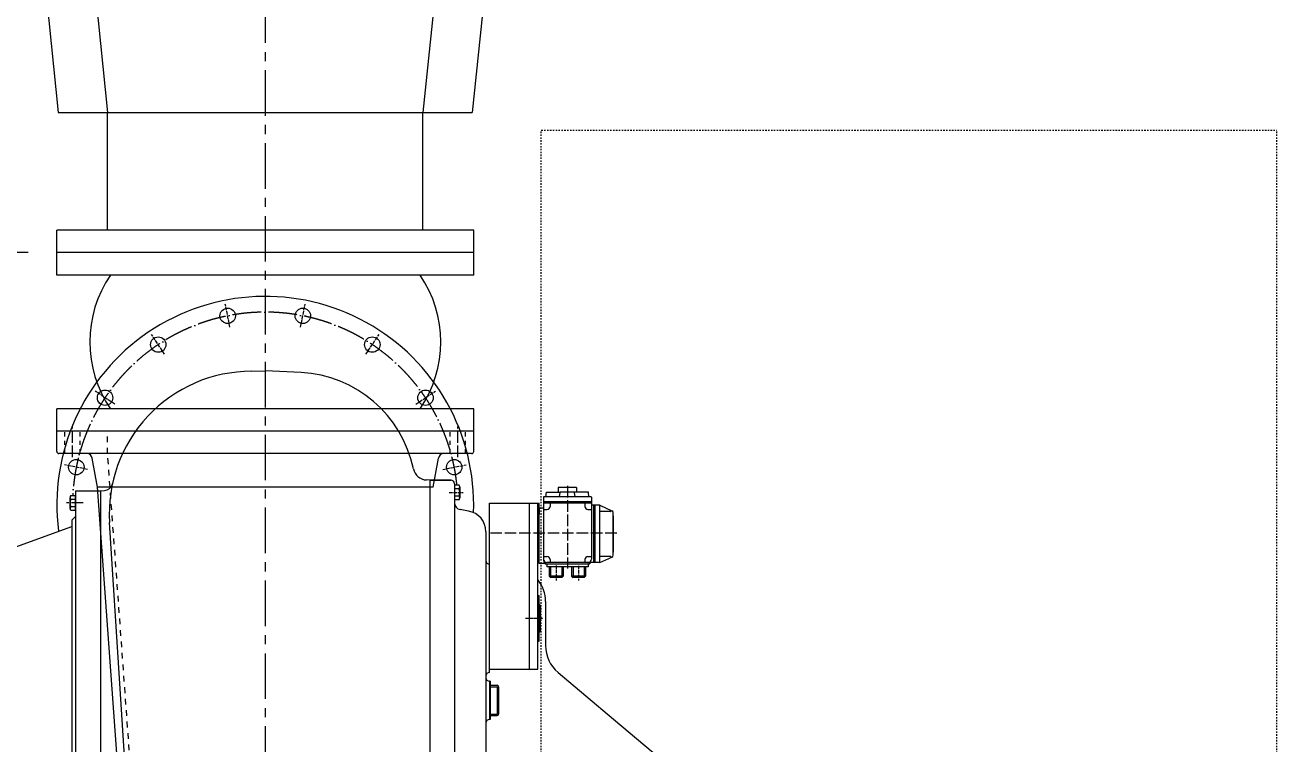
# Model space of a CAD drawing. Header units: millimetres. Extents: x -186 to 966092, y 1050 to 737262.
# Drawn here: x 760856 to 827303, y 384539 to 422723 of the extents above; entities that cross this region are included whole.
import ezdxf

# ---------------------------------------------------------------- set-up
doc = ezdxf.new("R2010")
doc.units = ezdxf.units.MM
doc.header["$LTSCALE"] = 25.4
for name, pattern in [('ACAD_ISO04W100', [30, 24, -3, 0, -3]), ('CENTER', [50.8, 31.75, -6.35, 6.35, -6.35]), ('EB_DASH', [6, 3, -3])]:
    doc.linetypes.add(name, pattern=pattern)
doc.layers.get('Defpoints').update_dxf_attribs({"lineweight": 5})
doc.layers.add('CAXA1', color=5, linetype='CENTER', lineweight=5)
doc.styles.add('Roman', font='arial.ttf')
doc.styles.get("Standard").update_dxf_attribs({"font": 'arial.ttf'})
doc.dimstyles.new('ISO-25', dxfattribs={"dimscale": 30, "dimtxt": 38.1, "dimasz": 38.1, "dimexe": 50.8, "dimexo": 50.8, "dimgap": 15.875, "dimtad": 1, "dimtih": 1, "dimtoh": 1, "dimdec": 1, "dimlfac": 0.03937, "dimdsep": 46, "dimtxsty": 'Standard', "dimcen": 63.5, "dimclrd": 7, "dimclre": 7, "dimclrt": 7, "dimadec": 0, "dimazin": 0, "dimtfac": 1, "dimtdec": 1, "dimtmove": 0, "dimatfit": 3, "dimfxl": 25.4, "dimlwd": 5, "dimlwe": 5, "dimarcsym": 0})

# ---------------------------------------------------------------- blocks, each defined once
blk = doc.blocks.new('*D230')
at = {"color": 7, "linetype": 'Continuous', "lineweight": 5, "transparency": 16777216}
for p, q in [((751351, 507317), (744418, 507317)), ((745942, 505793), (745942, 465741)), ((745942, 412159), (745942, 459454)), ((761020, 410635), (744418, 410635))]:
    blk.add_line(p, q, dxfattribs=at)
at = {"color": 7, "transparency": 16777216}
for points in [[(745688, 505793), (746196, 505793), (745942, 507317)], [(745688, 412159), (746196, 412159), (745942, 410635)]]:
    blk.add_solid(points, dxfattribs=at)
at = {"layer": 'Defpoints', "color": 0, "transparency": 16777216}
for p in [(752875, 507317), (745942, 410635), (762544, 410635)]:
    blk.add_point(p, dxfattribs=at)
at = {"color": 7, "lineweight": 5, "transparency": 16777216, "insert": (745942, 462597), "char_height": 5334, "attachment_point": 5, "style": 'Roman'}
blk.add_mtext('F', dxfattribs=at)

msp = doc.modelspace()

# ---------------------------------------------------------------- linework, layer by layer
at = {"color": 7, "lineweight": 5}
for p, q in [((754256.23, 499880.07), (762622.99, 418071.75)), ((756872.8, 499880.07), (765239.56, 418071.75)), ((790521.92, 499880.07), (781973.08, 418071.75)), ((793139.09, 499880.07), (784590.24, 418071.75)), ((762622.99, 418071.75), (784590.24, 418071.75)), ((765239.56, 411824.57), (765239.56, 418071.75)), ((781973.08, 411824.57), (781973.08, 418071.75)), ((784669.03, 411824.57), (762543.6, 411824.57)), ((762543.6, 410634.63), (762543.6, 411824.57)), ((784669.03, 410634.63), (784669.03, 411824.57)), ((784669.03, 410634.63), (762543.6, 410634.63)), ((762543.6, 409444.69), (762543.6, 410634.63)), ((784669.03, 410634.63), (762543.6, 410634.63)), ((784669.03, 409444.69), (784669.03, 410634.63)), ((784669.03, 409444.69), (762543.6, 409444.69)), ((772875.22, 404331.67), (773606.32, 404364.3)), ((775504.79, 404264.8), (773606.32, 404364.3)), ((784669.03, 402342.24), (762543.6, 402342.24)), ((762543.6, 401152.3), (762543.6, 402342.24)), ((784669.03, 401152.3), (784669.03, 402342.24)), ((784669.03, 401152.3), (762543.6, 401152.3)), ((762543.6, 400073.92), (762543.6, 401152.3)), ((784557.48, 401152.3), (762655.16, 401152.3)), ((784669.03, 400073.92), (784669.03, 401152.3)), ((784557.48, 399962.36), (762655.16, 399962.36)), ((764698.94, 398177.46), (764427.56, 399716.54)), ((782524.34, 398177.46), (782795.72, 399716.54)), ((766524.24, 373214.29), (764698.94, 398177.46)), ((782524.34, 398177.46), (764698.94, 398177.46)), ((782344.93, 398549.4), (782155.62, 398559.32)), ((782344.93, 398549.4), (782344.93, 373263.1)), ((782344.93, 398549.4), (783460.5, 398549.4)), ((783466.21, 398549.31), (782344.93, 398549.31)), ((783646.43, 398363.47), (783646.43, 373263.1)), ((783646.43, 398363.47), (783646.43, 397854.06)), ((783646.43, 398363.47), (783646.43, 398047.31)), ((783896.83, 398285.01), (783646.43, 398285.01)), ((783896.83, 398091.79), (783646.43, 398091.79)), ((783925.32, 398188.4), (783925.32, 397608.73)), ((789159.19, 398158.86), (789159.19, 397906)), ((790126.02, 398158.86), (789159.19, 398158.86)), ((790126.02, 398158.86), (790126.02, 397906)), ((763250.13, 397050.95), (763250.13, 397630.61)), ((763250.13, 397630.61), (763250.13, 397050.95)), ((763278.62, 397727.22), (763529.02, 397727.22)), ((763278.62, 397727.22), (763529.02, 397727.22)), ((763278.62, 397534), (763529.02, 397534)), ((763278.62, 397534), (763529.02, 397534)), ((763529.02, 397991.53), (764867.7, 397991.53)), ((763529.02, 397991.53), (763529.02, 373263.1)), ((763529.02, 396954.34), (763529.02, 397727.22)), ((763529.02, 397117.67), (763529.02, 397563.89)), ((764867.7, 397991.53), (765079.81, 398002.64)), ((764867.7, 397991.53), (764867.7, 351676.81)), ((783896.83, 397705.34), (783646.43, 397705.34)), ((783896.83, 397512.12), (783646.43, 397512.12)), ((788369, 397645.7), (788369, 394280.4)), ((790916.21, 397403.99), (788369, 397403.99)), ((790897.62, 397664.29), (788387.59, 397664.29)), ((788574.45, 397403.99), (788479.63, 397403.99)), ((788499.15, 397664.29), (788527.04, 397906)), ((788527.04, 397906), (789260.37, 397906)), ((788964.9, 397403.99), (788870.08, 397403.99)), ((789222.63, 397664.29), (789259.03, 397901.38)), ((790007.8, 397917.16), (789277.41, 397917.16)), ((790758.17, 397906), (790024.84, 397906)), ((790062.58, 397664.29), (790026.18, 397901.38)), ((790415.14, 397403.99), (790320.31, 397403.99)), ((790805.59, 397403.99), (790710.76, 397403.99)), ((790786.06, 397664.29), (790758.17, 397906)), ((790916.21, 397645.7), (790916.21, 394354.78)), ((763278.62, 397147.56), (763529.02, 397147.56)), ((763278.62, 397147.56), (763529.02, 397147.56)), ((763278.62, 396954.34), (763529.02, 396954.34)), ((763278.62, 396954.34), (763529.02, 396954.34)), ((765431.79, 396783), (765431.79, 396783)), ((784397.93, 396910.78), (783953.71, 396989.11)), ((785505.71, 391212.59), (785505.71, 397329.62)), ((785505.71, 397329.62), (788145.89, 397329.62)), ((787625.29, 388516.64), (787625.29, 397329.62)), ((788071.52, 391212.59), (788071.52, 397329.62)), ((788145.89, 396753.25), (788145.89, 397329.62)), ((788369, 397069.32), (788145.89, 397069.32)), ((788145.89, 397069.32), (788145.89, 396753.25)), ((788145.89, 394131.66), (788145.89, 396753.25)), ((790916.21, 397329.62), (788369, 397329.62)), ((788369, 396991.26), (788556, 396991.26)), ((788723.34, 397329.62), (788723.34, 397158.59)), ((790564.03, 397329.62), (790564.03, 397158.59)), ((790731.36, 396991.26), (790924.17, 396991.26)), ((791362.44, 397218.07), (790916.21, 397218.07)), ((791027.77, 397218.07), (791027.77, 394168.85)), ((791102.14, 397218.07), (791102.14, 394168.85)), ((791102.14, 397007.02), (791102.14, 397101.84)), ((791362.44, 397218.07), (792003.57, 396926.64)), ((791362.44, 394168.85), (791362.44, 397218.07)), ((791921.83, 396885.77), (791362.44, 396885.77)), ((792068.97, 394561.83), (792068.97, 396825.09)), ((749109.28, 390917.29), (763343.09, 396097.62)), ((763343.09, 396429.87), (763529.02, 396615.79)), ((763343.09, 396429.87), (763343.09, 373263.1)), ((768368.07, 349417.47), (765342.21, 396296.77)), ((792091.28, 396660.28), (792068.97, 396660.28)), ((792091.28, 394726.63), (792091.28, 396660.28)), ((763343.09, 395946.46), (763343.09, 395901.41)), ((785319.78, 395812.16), (785319.78, 385317.21)), ((792091.28, 394726.63), (792068.97, 394726.63)), ((788423.46, 394131.66), (788145.89, 394131.66)), ((788369, 394499.82), (788556, 394499.82)), ((788545.63, 394094.71), (788545.63, 393945.73)), ((791362.44, 394168.85), (788554.93, 394168.85)), ((790730.29, 394094.48), (788554.93, 394094.48)), ((788723.34, 394332.48), (788723.34, 394168.85)), ((790564.03, 394332.48), (790564.03, 394168.85)), ((790731.36, 394499.82), (790916.21, 394499.82)), ((790739.58, 394094.48), (790739.58, 393945.73)), ((791102.14, 394379.9), (791102.14, 394285.07)), ((791921.83, 394501.15), (791362.44, 394501.15)), ((791362.44, 394168.85), (792003.57, 394460.27)), ((785505.71, 393908.55), (785505.71, 393908.55)), ((790739.58, 393945.73), (788545.63, 393945.73)), ((788675.78, 393945.73), (788675.78, 393450.89)), ((788675.78, 393450.89), (788750.15, 393376.52)), ((789419.49, 393450.89), (788675.78, 393450.89)), ((789345.12, 393376.52), (788750.15, 393376.52)), ((789419.49, 393450.89), (789345.12, 393376.52)), ((789419.49, 393945.73), (789419.49, 393450.89)), ((789865.72, 393945.73), (789865.72, 393450.89)), ((789865.72, 393450.89), (789940.09, 393376.52)), ((790609.43, 393450.89), (789865.72, 393450.89)), ((790535.06, 393376.52), (789940.09, 393376.52)), ((790609.43, 393450.89), (790535.06, 393376.52)), ((790609.43, 393945.73), (790609.43, 393450.89)), ((788071.52, 392421.12), (788145.89, 392421.12)), ((788145.89, 391212.59), (788145.89, 392421.12)), ((788480.56, 392105.69), (788480.56, 389761.79)), ((788145.89, 391956.3), (788220.26, 391900.53)), ((788220.26, 390524.66), (788220.26, 391900.53)), ((785505.71, 388330.71), (785505.71, 391212.59)), ((788071.52, 388516.64), (788071.52, 391212.59)), ((788145.89, 390004.06), (788145.89, 391212.59)), ((788145.89, 390468.88), (788220.26, 390524.66)), ((788071.52, 390004.06), (788145.89, 390004.06)), ((785319.78, 388144.78), (785319.78, 388063.13)), ((785505.71, 388516.64), (788071.52, 388516.64)), ((789144.71, 388337.5), (792091.28, 385865.04)), ((785505.71, 387877.2), (785505.71, 385832)), ((785542.89, 387877.2), (785505.71, 387877.2)), ((785542.89, 387877.2), (785542.89, 385832)), ((785542.89, 387654.09), (785914.75, 387654.09)), ((785542.89, 387579.72), (785914.75, 387579.72)), ((785914.75, 387579.72), (785914.75, 386129.48)), ((785989.12, 387579.72), (785989.12, 386129.48)), ((785542.89, 386129.48), (785914.75, 386129.48)), ((785542.89, 386055.11), (785914.75, 386055.11)), ((785319.78, 385646.07), (785319.78, 350714.04)), ((785542.89, 385832), (785505.71, 385832)), ((792091.28, 385865.04), (798256.02, 380692.2))]:
    msp.add_line(p, q, dxfattribs=at)
at = {"color": 7, "linetype": 'EB_DASH', "lineweight": 5}
for p, q in [((788257.62, 417142.11), (827302.5, 417142.11)), ((788257.62, 374006.82), (788257.62, 417142.11)), ((827302.5, 374006.82), (827302.5, 417142.11))]:
    msp.add_line(p, q, dxfattribs=at)
at = {"color": 7, "linetype": 'ACAD_ISO04W100', "lineweight": 5, "ltscale": 0.3}
for p, q in [((771731.2, 406674.67), (771486.52, 407904.76)), ((775481.43, 406674.67), (775726.12, 407904.76)), ((768266.43, 405239.52), (767569.64, 406282.34)), ((778946.2, 405239.52), (779642.99, 406282.34)), ((765614.62, 402587.7), (764571.79, 403284.49)), ((781598.02, 402587.7), (782640.84, 403284.49)), ((764179.46, 399122.93), (762949.37, 399367.61)), ((783033.17, 399122.93), (784263.27, 399367.61)), ((783361.89, 397898.56), (784111.54, 397898.56)), ((789047.64, 394014.13), (789047.64, 393219.49)), ((790237.58, 394001.86), (790237.58, 393225.63)), ((787409.6, 391212.59), (788340.63, 391212.59))]:
    msp.add_line(p, q, dxfattribs=at)
at = {"color": 7, "linetype": 'ACAD_ISO04W100', "lineweight": 5}
for p, q in [((763380.28, 399777.14), (763380.28, 401403.55)), ((783832.36, 399777.14), (783832.36, 401403.55)), ((789642.61, 398246.31), (789642.61, 393854.61)), ((763938.17, 397340.78), (763063.91, 397340.78)), ((792260.01, 395730.64), (785413.65, 395730.64))]:
    msp.add_line(p, q, dxfattribs=at)
at = {"color": 7, "linetype": 'EB_DASH', "lineweight": 5, "ltscale": 3}
for p, q in [((762971.24, 399962.36), (762971.24, 401152.3)), ((763789.32, 399962.36), (763789.32, 401152.3)), ((783423.32, 399962.36), (783423.32, 401152.3)), ((784241.4, 399962.36), (784241.4, 401152.3))]:
    msp.add_line(p, q, dxfattribs=at)
at = {"color": 7, "linetype": 'EB_DASH', "lineweight": 5, "ltscale": 4}
for p, q in [((765239.56, 399962.36), (765239.56, 401152.3)), ((767191.8, 373263.1), (765239.56, 399962.36))]:
    msp.add_line(p, q, dxfattribs=at)
at = {"color": 7, "linetype": 'Continuous', "lineweight": 5}
for p, q in [((788750.15, 393945.73), (788750.15, 393450.89)), ((789345.12, 393945.73), (789345.12, 393450.89)), ((789940.09, 393945.73), (789940.09, 393450.89)), ((790535.06, 393945.73), (790535.06, 393450.89))]:
    msp.add_line(p, q, dxfattribs=at)
at = {"color": 7, "lineweight": 5}
for centre in [(771611.32, 407277.36), (775601.32, 407277.36), (767925.03, 405750.46), (779287.6, 405750.46), (765103.68, 402929.1), (782108.96, 402929.1), (763576.77, 399242.82), (783635.87, 399242.82)]:
    msp.add_circle(centre, 409.04, dxfattribs=at)
for centre, radius, start, end in [((770584.15, 405893.47), 6292.04, 145.6393673, 214.3606327), ((776628.48, 405893.47), 6292.04, 325.6393673, 34.3606327), ((773606.32, 397247.82), 11062.72, 357.8348462, 187.3142199), ((772875.21, 396783), 7548.68, 89.9999939, 183.6930736), ((775168.11, 397840.51), 6433.11, 11.7500149, 87.0000006), ((762655.16, 400073.92), 111.56, 180, 270), ((784557.48, 400073.92), 111.56, 270, 0), ((764134.59, 399664.88), 297.48, 10, 90), ((783088.68, 399664.88), 297.48, 90, 170), ((782194.55, 399302.01), 743.71, 191.7500149, 267), ((765056.46, 398448.26), 446.23, 272.9999995, 347.9505539), ((783460.5, 398363.47), 185.93, 0, 90), ((783747.3, 398188.4), 178.02, 327.1327678, 32.8672322), ((783255.98, 397898.56), 669.34, 343.2213451, 16.7786549), ((763428.15, 397630.61), 178.02, 147.1327678, 212.8672322), ((763428.15, 397630.61), 178.02, 147.1327678, 212.8672322), ((763919.47, 397340.78), 669.34, 163.2213451, 196.7786549), ((763919.47, 397340.78), 669.34, 163.2213451, 196.7786549), ((784018.28, 397355.32), 371.86, 180, 260), ((783747.3, 397608.73), 178.02, 327.1327678, 32.8672322), ((788387.59, 397645.7), 18.59, 90, 180), ((789277.41, 397898.56), 18.59, 90, 171.2712735), ((790007.8, 397898.56), 18.59, 8.7287265, 90), ((790897.62, 397645.7), 18.59, 0, 90), ((763428.15, 397050.95), 178.02, 147.1327678, 212.8672322), ((763428.15, 397050.95), 178.02, 147.1327678, 212.8672322), ((784204.21, 395812.16), 1115.57, 0, 80), ((788556, 397158.59), 167.34, 270, 0), ((790731.36, 397158.59), 167.34, 180, 270), ((791921.83, 396922.95), 37.19, 270, 65.5560454), ((791957.41, 396825.09), 111.56, 0, 65.5560452), ((785505.71, 394280.4), 185.93, 180, 270), ((788554.93, 394354.78), 185.93, 180, 270), ((788554.93, 394280.4), 185.93, 180, 270), ((788556, 394332.48), 167.34, 0, 90), ((790731.36, 394332.48), 167.34, 90, 180), ((790730.29, 394354.78), 185.93, 270, 0), ((790730.29, 394280.4), 185.93, 270, 323.1301024), ((791921.83, 394463.96), 37.19, 294.4439546, 90), ((791957.41, 394561.83), 111.56, 294.4439548, 0), ((786621.28, 392105.69), 1859.28, 359.9999919, 38.7394246), ((790339.84, 389761.79), 1859.28, 180, 230), ((785505.71, 388144.78), 185.93, 90, 180), ((785505.71, 388063.13), 185.93, 180, 270), ((785914.75, 387579.72), 74.37, 0, 90), ((785914.75, 386129.48), 74.37, 270, 0), ((785505.71, 385646.07), 185.93, 90, 180)]:
    msp.add_arc(centre, radius, start, end, dxfattribs=at)
at = {"color": 7, "linetype": 'ACAD_ISO04W100', "lineweight": 5, "ltscale": 2.5}
msp.add_arc((773606.32, 397247.82), 10226.04, 5.8213242, 177.3129254, dxfattribs=at)
at = {"layer": 'CAXA1', "linetype": 'CENTER', "lineweight": 5, "ltscale": 3}
msp.add_line((773606.32, 513220.37), (773606.32, 342302.47), dxfattribs=at)

# ---------------------------------------------------------------- dimensions: what is measured, and where the dimension line sits
at = {"color": 7, "lineweight": 5}
dim = msp.add_linear_dim(base=(745942.2, 410634.63), p1=(752875.34, 507317.19), p2=(762543.6, 410634.63), angle=90, text='F', dimstyle='ISO-25', override={"dimscale": 30, "dimtxt": 177.8, "dimasz": 50.8, "dimpost": '\\X', "dimtxsty": 'Roman'}, dxfattribs=at)
dim.commit()
dim.dimension.update_dxf_attribs({"geometry": '*D230', "text_midpoint": (745942.2, 462597.46), "dimtype": 160})

doc.saveas('drawing.dxf')
